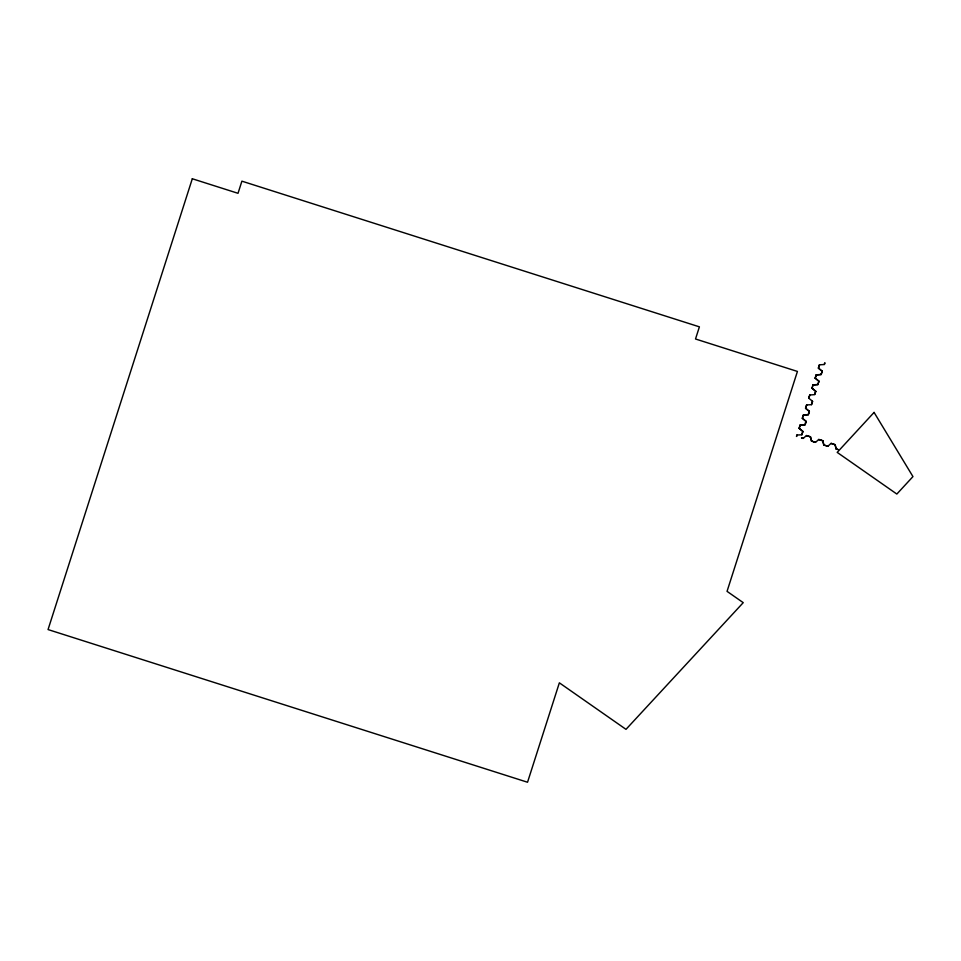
<?xml version="1.0" encoding="UTF-8"?>
<svg xmlns="http://www.w3.org/2000/svg" width="961" height="961" viewBox="0 0 961 961"><rect width="100%" height="100%" fill="white"/><g stroke="black" fill="none" stroke-linecap="round" stroke-linejoin="round"><path stroke-width="1.44" d="M796.453 436.438L796.873 435.117M799.072 428.246L799.6 426.624M799.672 426.408L800.093 425.086M802.291 418.215L802.807 416.594M802.879 416.365L803.3 415.056M805.498 408.173L806.015 406.563M806.087 406.335L806.507 405.013M809.234 396.521L808.706 398.142L812.562 401.302M809.306 396.292L809.727 394.983L814.7 394.635L815.336 392.941M811.925 388.112L812.489 386.682M812.513 386.262L812.934 384.941M815.132 378.069L815.649 376.448M816.141 374.91L815.709 376.652M818.34 368.039L818.868 366.417M818.94 366.189L819.361 364.868M796.669 436.39L797.029 435.261M799.276 428.234L799.624 427.14M799.876 426.36L800.237 425.218M802.483 418.191L802.831 417.11M803.084 416.317L803.456 415.188M805.702 408.161L806.051 407.068M806.303 406.287L806.663 405.146M808.91 398.118L809.258 397.037M809.51 396.244L809.871 395.115M812.117 388.088L812.465 386.995M812.718 386.214L813.09 385.073M815.336 378.045L815.685 376.964M815.937 376.183L816.297 375.042M818.544 368.015L818.892 366.934M819.144 366.141L819.505 365.012M801.81 434.564L802.159 433.483M802.411 432.69L802.783 431.561M805.03 424.534L805.378 423.441M805.991 421.519L805.378 422.72M808.237 414.491L808.585 413.41M808.838 412.617L809.198 411.488M811.444 404.461L811.793 403.368M812.045 402.587L812.417 401.446M814.664 394.418L815.012 393.337M815.264 392.556L815.625 391.415M817.871 384.388L818.219 383.307M818.472 382.514L818.832 381.385M821.09 374.358L821.427 373.264M821.679 372.484L822.051 371.342M824.298 364.315L824.646 363.234M801.967 434.696L802.171 433.183M802.555 432.858L802.976 431.537M805.174 424.666L805.702 423.044M805.774 422.816L806.195 421.507M808.393 414.623L808.91 413.002M808.982 412.786L809.402 411.464M811.601 404.593L812.117 402.971M812.189 402.743L812.61 401.434M815.408 392.713L815.829 391.391M818.027 384.52L818.219 383.007M818.616 382.67L819.036 381.361M821.235 374.49L821.751 372.868M821.823 372.64L822.244 371.318M824.442 364.447L824.97 362.826M808.609 436.342L806.555 435.513M803.264 438.42L806.399 435.537M815.577 442.348L818.724 439.453M827.889 446.264L831.037 443.381M819.469 364.796L824.334 364.531M816.261 374.826L820.934 374.466M816.454 374.934L821.126 374.562M813.054 384.868L817.715 384.496M813.234 384.965L817.907 384.604M806.627 404.929L811.48 404.677M803.42 414.972L808.081 414.599M803.6 415.08L808.273 414.708M800.201 425.002L804.874 424.642M800.393 425.11L805.066 424.75M796.993 435.045L801.846 434.78M808.826 436.234L810.435 436.75M818.868 439.429L820.862 440.066M821.138 440.15L822.748 440.667M831.193 443.357L833.175 443.994M833.451 444.078L835.073 444.595M806.603 435.681L807.937 436.114M808.898 436.414L810.291 436.859M818.916 439.609L820.25 440.03M821.223 440.342L822.616 440.787M831.241 443.526L832.574 443.958M833.535 444.258L834.929 444.703M801.666 437.832L803.06 438.276M811.685 441.027L813.018 441.447M813.979 441.748L815.372 442.192M823.997 444.943L825.331 445.363M826.292 445.676L827.685 446.12M836.322 448.871L837.644 449.292M801.486 437.94L803.108 438.444M811.54 441.135L813.535 441.772M813.811 441.856L815.421 442.372M823.853 445.063L825.847 445.688M826.124 445.784L827.745 446.288M836.178 448.979L838.16 449.616M818.604 368.195L822.196 371.186M818.388 368.171L821.979 371.162M815.396 378.226L818.988 381.229M815.18 378.202L818.772 381.205M812.189 388.268L815.781 391.259M811.973 388.244L815.565 391.235M805.762 408.329L809.354 411.332M805.546 408.317L809.138 411.308M802.555 418.371L806.147 421.362M802.339 418.347L805.931 421.35M799.336 428.402L802.928 431.405M799.12 428.378L802.711 431.381M835.181 444.703L836.166 448.727M835.073 444.847L836.07 448.871M822.868 440.775L823.853 444.799M822.76 440.931L823.745 444.955M810.543 436.859L811.54 440.883M810.447 437.003L811.432 441.027M192.308 178.758L48.05 629.563L527.541 782.242L559.362 682.827L625.995 729.351L743.237 602.655L727.045 591.351L797.426 371.439L695.512 338.993L699.404 326.848L241.896 181.161L238.016 193.305L192.308 178.758M874.078 412.413L837.199 452.391L896.841 494.05L912.95 476.596L874.078 412.413"/></g></svg>
